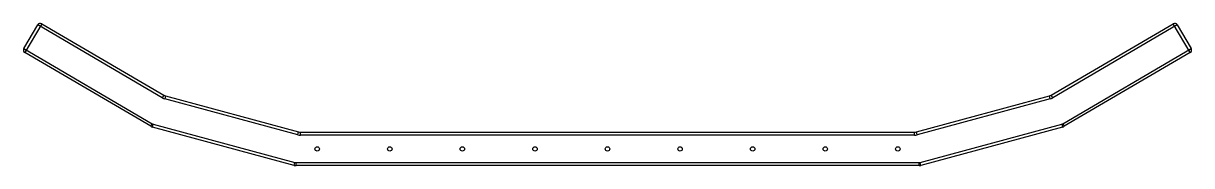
# Model space of a CAD drawing. Header units: millimetres. Extents: x -524 to 1046, y 45 to 236.
import ezdxf

# ---------------------------------------------------------------- set-up
doc = ezdxf.new("R2010")
doc.units = ezdxf.units.MM

msp = doc.modelspace()

# ---------------------------------------------------------------- linework, layer by layer
at = {"color": 7, "linetype": 'Continuous', "lineweight": 25}
for p, q in [((-498.9, 235.7), (-521.7, 196.9)), ((-498.9, 235.7), (-335, 139.6)), ((857.2, 139.6), (1021.1, 235.7)), ((1043.8, 196.9), (1021.1, 235.7)), ((-523.1, 202.3), (-504.4, 234.3)), ((-337, 136.2), (-504.4, 234.3)), ((1026.6, 234.3), (859.2, 136.2)), ((1026.6, 234.3), (1045.3, 202.3)), ((-523.1, 202.3), (-350.6, 101.2)), ((-352.6, 97.7), (-521.7, 196.9)), ((872.7, 101.2), (1045.3, 202.3)), ((1043.8, 196.9), (874.7, 97.7)), ((-335, 139.6), (-337, 136.2)), ((-332.6, 138.6), (-333.6, 134.7)), ((-155.1, 86.3), (-333.6, 134.7)), ((-332.6, 138.6), (-154, 90.1)), ((676.2, 90.1), (854.7, 138.6)), ((855.8, 134.7), (677.2, 86.3)), ((855.8, 134.7), (854.7, 138.6)), ((859.2, 136.2), (857.2, 139.6)), ((-352.6, 97.7), (-350.6, 101.2)), ((-350.2, 96.7), (-349.1, 100.6)), ((-160, 45.1), (-350.2, 96.7)), ((-349.1, 100.6), (-159, 49)), ((681.1, 49), (871.3, 100.6)), ((872.3, 96.7), (682.2, 45.1)), ((871.3, 100.6), (872.3, 96.7)), ((872.7, 101.2), (874.7, 97.7)), ((-155.1, 86.3), (-154, 90.1)), ((-151.4, 85.8), (-151.4, 89.8)), ((-151.4, 89.8), (673.6, 89.8)), ((673.6, 85.8), (-151.4, 85.8)), ((673.6, 85.8), (673.6, 89.8)), ((677.2, 86.3), (676.2, 90.1)), ((-160, 45.1), (-159, 49)), ((-157.4, 48.8), (679.6, 48.8)), ((-157.4, 44.8), (-157.4, 48.8)), ((679.6, 44.8), (679.6, 48.8)), ((682.2, 45.1), (681.1, 49)), ((679.6, 44.8), (-157.4, 44.8))]:
    msp.add_line(p, q, dxfattribs=at)
for centre in [(-128.9, 67.3), (-31.4, 67.3), (66.1, 67.3), (163.6, 67.3), (261.1, 67.3), (358.6, 67.3), (456.1, 67.3), (553.6, 67.3), (651.1, 67.3)]:
    msp.add_circle(centre, 3, dxfattribs=at)
for centre, radius, start, end in [((-501, 232.2), 4, 59.6214, 149.6214), ((1023.1, 232.2), 4, 30.3786, 120.3786), ((-519.7, 200.3), 4, 149.6214, 239.6214), ((1041.8, 200.3), 4, 300.3786, 30.3786), ((-330, 148.2), 14, 239.6214, 254.8107), ((-330, 148.2), 10, 239.6214, 254.8107), ((852.1, 148.2), 10, 285.1893, 300.3786), ((852.1, 148.2), 14, 285.1893, 300.3786), ((-347.5, 106.4), 10, 239.6214, 254.8107), ((-347.5, 106.4), 6, 239.6214, 254.8107), ((869.7, 106.4), 6, 285.1893, 300.3786), ((869.7, 106.4), 10, 285.1893, 300.3786), ((-151.4, 99.8), 14, 254.8107, 270), ((-151.4, 99.8), 10, 254.8107, 270), ((673.6, 99.8), 10, 270, 285.1893), ((673.6, 99.8), 14, 270, 285.1893), ((-157.4, 54.8), 6, 254.8107, 270), ((679.6, 54.8), 6, 270, 285.1893), ((-157.4, 54.8), 10, 254.8107, 270), ((679.6, 54.8), 10, 270, 285.1893)]:
    msp.add_arc(centre, radius, start, end, dxfattribs=at)

doc.saveas('drawing.dxf')
